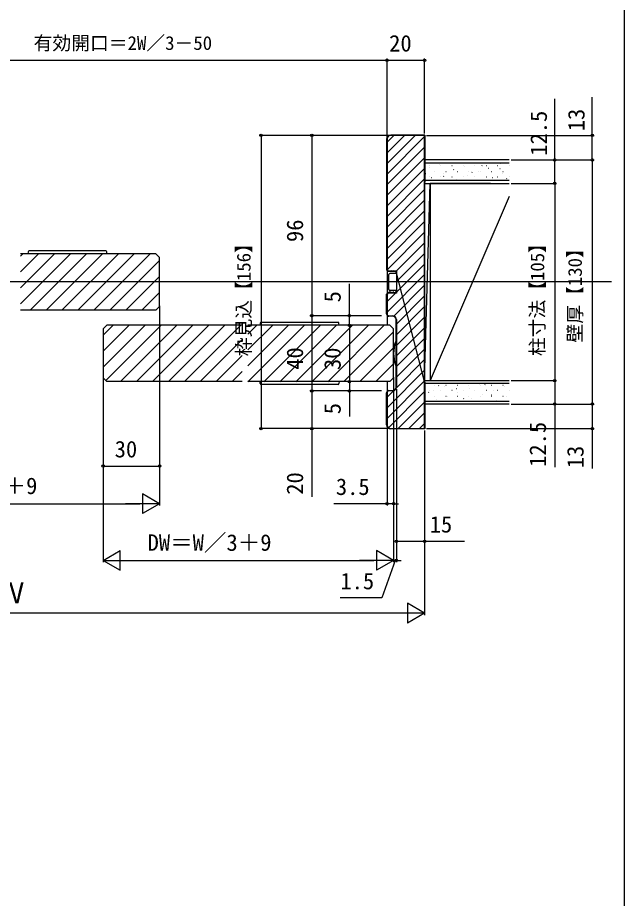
# Model space of a CAD drawing. Units: millimetres, scale not verified. Extents: x -525 to 525, y -783 to 779.
# Drawn here: x 202.2 to 525, y 3.7 to 472.5 of the extents above; entities that cross this region are included whole.
import ezdxf
from ezdxf.enums import TextEntityAlignment as Align

# ---------------------------------------------------------------- set-up
doc = ezdxf.new("R2010")
doc.units = ezdxf.units.MM
doc.header["$LTSCALE"] = 4
for name, color, linetype in [('0-4_YKK_12', 2, 'Continuous'), ('0-5_YKK_13', 4, 'Continuous'), ('0-7_YKK_D', 6, 'Continuous'), ('0-8_YKK_ZWAK', 7, 'Continuous'), ('0-9_YSS_K', 3, 'Continuous'), ('0-A_YSS_KE', 3, 'Continuous')]:
    doc.layers.add(name, color=color, linetype=linetype)
doc.styles.add('ＭＳ ゴシック', font='')
doc.styles.get('ＭＳ ゴシック').set_extended_font_data('MS Gothic')

msp = doc.modelspace()

# ---------------------------------------------------------------- linework, layer by layer
at = {"layer": '0-4_YKK_12'}
for p, q in [((275.742, 346.759), (203.743, 346.759)), ((203.743, 345.575), (204.927, 346.759)), ((203.743, 337.09), (213.412, 346.759)), ((203.743, 328.605), (221.897, 346.759)), ((203.743, 320.12), (230.382, 346.759)), ((208.868, 316.759), (238.868, 346.759)), ((217.353, 316.759), (247.353, 346.759)), ((225.838, 316.759), (255.838, 346.759)), ((234.324, 316.759), (264.324, 346.759)), ((242.809, 316.759), (272.809, 346.759)), ((251.294, 316.759), (277.742, 343.207)), ((275.742, 346.759), (277.742, 344.759)), ((277.742, 318.759), (277.742, 344.759)), ((259.779, 316.759), (277.742, 334.722)), ((518.155, 331.759), (-78.275, 331.759)), ((268.265, 316.759), (277.742, 326.236)), ((275.742, 316.759), (277.742, 318.759)), ((275.742, 316.759), (203.743, 316.759)), ((398.743, 315.759), (398.743, 308.759)), ((247.743, 306.759), (249.743, 308.759)), ((247.743, 303.443), (253.059, 308.759)), ((247.743, 294.958), (261.544, 308.759)), ((247.743, 286.472), (270.03, 308.759)), ((247.743, 306.759), (247.743, 280.759)), ((249.129, 279.373), (278.515, 308.759)), ((321.743, 308.759), (249.743, 308.759)), ((257, 278.759), (287, 308.759)), ((265.486, 278.759), (295.486, 308.759)), ((273.971, 278.759), (303.971, 308.759)), ((282.456, 278.759), (312.456, 308.759)), ((290.941, 278.759), (320.941, 308.759)), ((399.243, 308.759), (324.743, 308.759)), ((398.943, 308.759), (324.743, 308.759)), ((325.243, 308.759), (324.743, 308.759)), ((324.743, 304.075), (329.427, 308.759)), ((324.743, 295.59), (337.912, 308.759)), ((324.743, 287.105), (346.397, 308.759)), ((324.743, 278.62), (354.882, 308.759)), ((400.242, 308.759), (328.243, 308.759)), ((333.24, 278.631), (363.368, 308.759)), ((341.741, 278.647), (371.853, 308.759)), ((350.243, 278.664), (380.338, 308.759)), ((358.744, 278.68), (388.824, 308.759)), ((367.246, 278.696), (397.309, 308.759)), ((375.747, 278.712), (402.242, 305.207)), ((400.242, 308.759), (402.242, 306.759)), ((402.242, 280.759), (402.242, 306.759)), ((299.427, 278.759), (321.743, 301.075)), ((384.249, 278.729), (402.242, 296.722)), ((307.912, 278.759), (321.743, 292.59)), ((392.75, 278.745), (402.242, 288.236)), ((316.397, 278.759), (321.743, 284.105)), ((249.743, 278.759), (247.743, 280.759)), ((321.743, 278.759), (249.743, 278.759)), ((399.243, 278.759), (324.743, 278.759)), ((398.943, 278.759), (324.743, 278.759)), ((325.243, 278.759), (324.743, 278.759)), ((400.242, 278.759), (328.243, 278.759)), ((398.743, 278.759), (398.743, 271.759)), ((400.242, 278.759), (402.242, 280.759))]:
    msp.add_line(p, q, dxfattribs=at)
at = {"layer": '0-5_YKK_13'}
for p, q in [((207.806, 347.79), (207.743, 346.759)), ((249.181, 348.259), (208.305, 348.259)), ((249.743, 346.759), (249.68, 347.79)), ((249.743, 346.759), (207.743, 346.759)), ((398.743, 337.509), (398.743, 326.009)), ((399.743, 337.509), (398.743, 337.509)), ((399.743, 337.259), (399.743, 337.509)), ((401.943, 337.259), (400.943, 337.759)), ((400.943, 337.259), (400.943, 337.759)), ((403.443, 337.259), (402.443, 337.759)), ((402.443, 337.259), (402.443, 337.759)), ((400.943, 337.259), (399.743, 337.259)), ((399.743, 327.759), (399.743, 335.759)), ((403.443, 336.259), (400.243, 336.259)), ((402.443, 337.259), (401.943, 337.259)), ((403.443, 337.259), (403.443, 336.259)), ((399.743, 326.009), (398.743, 326.009)), ((399.743, 326.009), (399.743, 326.259)), ((400.943, 326.259), (399.743, 326.259)), ((403.443, 327.259), (400.243, 327.259)), ((400.943, 325.759), (400.943, 326.259)), ((401.943, 326.259), (400.943, 325.759)), ((402.443, 326.259), (401.943, 326.259)), ((402.443, 325.759), (402.443, 326.259)), ((403.443, 326.259), (402.443, 325.759)), ((403.443, 327.259), (403.443, 326.259)), ((331.306, 309.79), (331.243, 308.759)), ((372.681, 310.259), (331.805, 310.259)), ((373.243, 308.759), (373.18, 309.79)), ((373.243, 308.759), (331.243, 308.759)), ((403.743, 300.159), (403.463, 300.159)), ((403.743, 300.159), (403.743, 287.359)), ((403.463, 287.359), (403.743, 287.359)), ((331.306, 277.729), (331.243, 278.759)), ((373.243, 278.759), (331.243, 278.759)), ((372.681, 277.259), (331.805, 277.259)), ((373.243, 278.759), (373.18, 277.729))]:
    msp.add_line(p, q, dxfattribs=at)
for centre, radius, start, end in [((208.305, 347.759), 0.5, 90, 176.5), ((249.181, 347.759), 0.5, 3.5, 90), ((400.243, 335.759), 0.5, 90, 180), ((400.243, 327.759), 0.5, 180, 270), ((331.805, 309.759), 0.5, 90, 176.5), ((372.681, 309.759), 0.5, 3.5, 90), ((403.463, 299.859), 0.3, 90, 162.8442), ((423.223, 293.759), 20.98, 162.8442, 197.1558), ((403.463, 287.659), 0.3, 197.1558, 270), ((331.805, 277.759), 0.5, 183.5, 270), ((372.681, 277.759), 0.5, 270, 356.5)]:
    msp.add_arc(centre, radius, start, end, dxfattribs=at)
at = {"layer": '0-7_YKK_D'}
for p, q in [((398.743, 410.759), (398.743, 450.759)), ((398.743, 408.759), (398.743, 450.759)), ((418.743, 410.759), (418.743, 450.759)), ((158.743, 449.759), (398.743, 449.759)), ((398.743, 449.759), (418.743, 449.759)), ((399.743, 409.759), (330.743, 409.759)), ((331.743, 409.759), (331.743, 253.759)), ((399.743, 409.759), (357.743, 409.759)), ((358.743, 409.759), (358.743, 313.759)), ((419.743, 409.759), (508.943, 409.759)), ((464.743, 396.759), (488.943, 396.759)), ((464.743, 396.759), (508.943, 396.759)), ((464.743, 396.759), (508.943, 396.759)), ((507.943, 396.759), (507.943, 266.759)), ((464.743, 384.259), (488.943, 384.259)), ((485.306, 384.259), (488.943, 384.259)), ((487.943, 384.259), (487.943, 279.259)), ((277.743, 319.059), (277.743, 212.759)), ((277.743, 319.059), (277.743, 232.759)), ((395.743, 313.759), (357.743, 313.759)), ((395.743, 313.759), (357.743, 313.759)), ((358.743, 313.759), (358.743, 273.759)), ((395.743, 313.759), (377.743, 313.759)), ((395.743, 308.759), (377.743, 308.759)), ((395.743, 308.759), (377.743, 308.759)), ((378.743, 308.759), (378.743, 278.759)), ((247.743, 281.059), (247.743, 232.759)), ((247.782, 280.553), (247.782, 182.573)), ((395.743, 278.759), (377.743, 278.759)), ((395.743, 278.759), (377.743, 278.759)), ((402.243, 281.059), (402.243, 212.759)), ((402.243, 281.059), (402.243, 182.573)), ((402.243, 281.059), (402.243, 182.573)), ((464.743, 279.259), (488.943, 279.259)), ((485.113, 279.259), (488.943, 279.259)), ((395.743, 273.759), (357.743, 273.759)), ((395.743, 273.759), (357.743, 273.759)), ((395.743, 273.759), (377.743, 273.759)), ((403.743, 274.759), (403.743, 192.759)), ((403.743, 274.759), (403.743, 182.573)), ((464.743, 266.759), (488.943, 266.759)), ((464.743, 266.759), (508.943, 266.759)), ((464.743, 266.759), (508.943, 266.759)), ((399.743, 253.759), (330.743, 253.759)), ((399.743, 253.759), (357.743, 253.759)), ((398.743, 254.759), (398.743, 212.759)), ((419.743, 253.759), (508.943, 253.759)), ((418.743, 252.759), (418.743, 192.759)), ((418.743, 251.759), (418.743, 154.516)), ((247.743, 233.759), (277.743, 233.759)), ((277.743, 213.759), (268.649, 219.009)), ((268.649, 219.009), (268.649, 208.509)), ((135.743, 213.759), (267.243, 213.759)), ((277.743, 213.759), (259.556, 213.759)), ((277.743, 213.759), (268.649, 208.509)), ((398.743, 213.759), (370.415, 213.759)), ((402.243, 213.759), (398.743, 213.759)), ((402.243, 213.759), (404.793, 213.759)), ((247.782, 183.573), (256.875, 188.823)), ((256.875, 178.323), (256.875, 188.823)), ((402.243, 183.573), (393.149, 188.823)), ((393.149, 188.823), (393.149, 178.323)), ((247.782, 183.573), (256.875, 178.323)), ((247.782, 183.573), (265.968, 183.573)), ((258.282, 183.573), (391.743, 183.573)), ((402.243, 183.573), (384.056, 183.573)), ((402.243, 183.573), (393.149, 178.323)), ((402.243, 183.573), (399.693, 183.573)), ((403.743, 183.573), (402.243, 183.573)), ((403.743, 183.573), (402.243, 183.573)), ((403.743, 183.573), (406.293, 183.573)), ((418.743, 155.516), (409.649, 160.766)), ((409.649, 160.766), (409.649, 150.266)), ((408.243, 155.516), (-5.257, 155.516)), ((418.743, 155.516), (400.556, 155.516)), ((418.743, 155.516), (409.649, 150.266))]:
    msp.add_line(p, q, dxfattribs=at)
for points in [[(487.943, 384.259), (487.943, 396.759), (487.943, 429.309)], [(507.943, 396.759), (507.943, 409.759), (507.943, 430.037)], [(378.743, 308.759), (378.743, 313.759), (378.743, 330.746)], [(378.743, 278.759), (378.743, 273.759), (378.743, 260.255)], [(487.943, 279.259), (487.943, 266.759), (487.943, 233.209)], [(358.743, 273.759), (358.743, 253.759), (358.743, 217.414)], [(507.943, 266.759), (507.943, 253.759), (507.943, 232.482)], [(403.743, 193.759), (418.743, 193.759), (440.02, 193.759)], [(402.993, 183.573), (396.068, 163.573), (373.796, 163.573)]]:
    msp.add_lwpolyline(points, dxfattribs=at)
for centre in [(398.743, 449.759), (398.743, 449.759), (418.743, 449.759), (331.743, 409.759), (358.743, 409.759), (507.943, 409.759), (487.943, 396.759), (507.943, 396.759), (507.943, 396.759), (487.943, 384.259), (487.943, 384.259), (358.743, 313.759), (358.743, 313.759), (378.743, 313.759), (378.743, 308.759), (378.743, 308.759), (378.743, 278.759), (378.743, 278.759), (487.943, 279.259), (487.943, 279.259), (358.743, 273.759), (358.743, 273.759), (378.743, 273.759), (487.943, 266.759), (507.943, 266.759), (507.943, 266.759), (331.743, 253.759), (358.743, 253.759), (507.943, 253.759), (247.743, 233.759), (277.743, 233.759), (398.743, 213.759), (402.243, 213.759), (403.743, 193.759), (418.743, 193.759), (403.743, 183.573)]:
    msp.add_circle(centre, 0.637, dxfattribs=at)
at = {"layer": '0-8_YKK_ZWAK'}
msp.add_lwpolyline([(-525, -783.3), (525, -783.3), (525, 746.7)], dxfattribs=at)
at = {"layer": '0-9_YSS_K'}
for p, q in [((398.743, 406.181), (402.321, 409.759)), ((398.743, 400.524), (407.978, 409.759)), ((398.743, 394.867), (413.635, 409.759)), ((398.743, 389.21), (418.743, 409.21)), ((398.743, 383.553), (418.743, 403.553)), ((398.743, 377.896), (418.743, 397.896)), ((418.743, 395.259), (463.743, 395.259)), ((421.097, 393.769), (421.197, 393.769)), ((426.765, 394.533), (426.784, 394.539)), ((427.177, 393.769), (427.277, 393.769)), ((433.257, 393.769), (433.357, 393.769)), ((439.337, 393.769), (439.437, 393.769)), ((445.417, 393.769), (445.517, 393.769)), ((451.497, 393.769), (451.597, 393.769)), ((457.577, 393.769), (457.677, 393.769)), ((459.042, 394.599), (459.061, 394.606)), ((463.657, 393.769), (463.743, 393.769)), ((398.743, 372.239), (418.743, 392.239)), ((419.192, 389.414), (419.359, 389.524)), ((421.279, 392.59), (421.298, 392.597)), ((423.947, 390.539), (424.047, 390.539)), ((428.717, 389.542), (428.736, 389.549)), ((430.027, 390.539), (430.127, 390.539)), ((434.176, 391.496), (434.343, 391.606)), ((434.297, 391.518), (434.316, 391.525)), ((436.107, 390.539), (436.207, 390.539)), ((439.784, 393.461), (439.803, 393.468)), ((442.187, 390.539), (442.287, 390.539)), ((443.782, 390.018), (443.948, 390.128)), ((447.316, 390.446), (447.335, 390.453)), ((448.267, 390.539), (448.367, 390.539)), ((449.16, 393.578), (449.327, 393.688)), ((452.802, 392.389), (452.821, 392.396)), ((454.347, 390.539), (454.447, 390.539)), ((458.766, 392.1), (458.932, 392.21)), ((460.334, 389.374), (460.353, 389.381)), ((460.427, 390.539), (460.527, 390.539)), ((398.743, 366.583), (418.743, 386.583)), ((463.743, 385.759), (418.743, 385.759)), ((421.097, 387.789), (421.197, 387.789)), ((422.477, 387.332), (422.496, 387.339)), ((427.177, 387.789), (427.277, 387.789)), ((428.798, 387.936), (428.965, 388.046)), ((433.257, 387.789), (433.357, 387.789)), ((435.495, 386.26), (435.514, 386.267)), ((439.337, 387.789), (439.437, 387.789)), ((441.736, 388.47), (441.754, 388.477)), ((445.417, 387.789), (445.517, 387.789)), ((451.497, 387.789), (451.597, 387.789)), ((454.754, 387.398), (454.773, 387.405)), ((457.577, 387.789), (457.677, 387.789)), ((462.375, 386.653), (462.542, 386.764)), ((463.657, 387.789), (463.743, 387.789)), ((398.743, 360.926), (418.743, 380.926)), ((418.743, 384.259), (463.743, 384.259)), ((418.743, 384.259), (418.743, 279.259)), ((418.743, 279.259), (421.743, 384.259)), ((453.743, 384.259), (421.743, 384.259)), ((421.743, 384.259), (421.743, 279.259)), ((398.743, 355.269), (418.743, 375.269)), ((463.743, 377.259), (421.743, 279.259)), ((398.743, 349.612), (418.743, 369.612)), ((398.743, 343.955), (418.743, 363.955)), ((398.743, 338.298), (418.743, 358.298)), ((403.743, 337.641), (418.743, 352.641)), ((403.743, 331.985), (418.743, 346.985)), ((403.743, 326.328), (418.743, 341.328)), ((398.743, 315.671), (418.743, 335.671)), ((402.383, 313.654), (418.743, 330.014)), ((398.743, 321.328), (403.174, 325.759)), ((403.743, 309.357), (418.743, 324.357)), ((403.743, 303.7), (418.743, 318.7)), ((403.743, 298.043), (418.743, 313.043)), ((403.743, 292.387), (418.743, 307.387)), ((403.743, 286.73), (418.743, 301.73)), ((403.743, 281.073), (418.743, 296.073)), ((403.706, 275.38), (418.743, 290.416)), ((398.743, 264.759), (418.743, 284.759)), ((398.743, 259.102), (418.743, 279.102)), ((418.743, 279.259), (463.743, 279.259)), ((463.743, 277.759), (418.743, 277.759)), ((423.743, 279.259), (453.743, 279.259)), ((423.947, 276.919), (424.047, 276.919)), ((426.165, 276.495), (426.332, 276.605)), ((430.027, 276.919), (430.127, 276.919)), ((436.107, 276.919), (436.207, 276.919)), ((442.187, 276.919), (442.287, 276.919)), ((448.083, 277.08), (448.101, 277.086)), ((448.267, 276.919), (448.367, 276.919)), ((450.754, 277.099), (450.921, 277.209)), ((454.347, 276.919), (454.447, 276.919)), ((460.427, 276.919), (460.527, 276.919)), ((398.743, 270.416), (402.122, 273.796)), ((399.494, 254.197), (418.743, 273.446)), ((420.786, 272.935), (420.953, 273.045)), ((421.097, 274.169), (421.197, 274.169)), ((423.243, 273.965), (423.262, 273.972)), ((427.177, 274.169), (427.277, 274.169)), ((429.484, 276.175), (429.502, 276.182)), ((433.257, 274.169), (433.357, 274.169)), ((435.77, 275.017), (435.937, 275.127)), ((436.262, 272.894), (436.281, 272.9)), ((439.337, 274.169), (439.437, 274.169)), ((442.502, 275.103), (442.521, 275.11)), ((445.417, 274.169), (445.517, 274.169)), ((451.497, 274.169), (451.597, 274.169)), ((455.521, 274.032), (455.539, 274.038)), ((457.577, 274.169), (457.677, 274.169)), ((461.101, 276.008), (461.12, 276.014)), ((463.657, 274.169), (463.743, 274.169)), ((404.713, 253.759), (418.743, 267.789)), ((418.743, 268.259), (463.743, 268.259)), ((423.947, 270.939), (424.047, 270.939)), ((425.195, 268.975), (425.214, 268.981)), ((430.027, 270.939), (430.127, 270.939)), ((430.776, 270.951), (430.794, 270.958)), ((436.107, 270.939), (436.207, 270.939)), ((439.38, 269.57), (439.547, 269.681)), ((442.187, 270.939), (442.287, 270.939)), ((443.794, 269.879), (443.813, 269.886)), ((448.267, 270.939), (448.367, 270.939)), ((449.28, 271.822), (449.299, 271.829)), ((454.347, 270.939), (454.447, 270.939)), ((454.364, 271.652), (454.531, 271.763)), ((456.813, 268.807), (456.831, 268.814)), ((460.427, 270.939), (460.527, 270.939)), ((462.299, 270.75), (462.318, 270.757)), ((410.37, 253.759), (418.743, 262.132)), ((416.027, 253.759), (418.743, 256.475))]:
    msp.add_line(p, q, dxfattribs=at)
for points in [[(463.743, 396.759), (418.743, 396.759), (418.743, 384.259)], [(463.743, 266.759), (418.743, 266.759), (418.743, 279.259)]]:
    msp.add_lwpolyline(points, dxfattribs=at)
at = {"layer": '0-A_YSS_KE'}
for p, q in [((418.943, 409.959), (400.743, 409.959)), ((418.943, 409.959), (418.943, 384.959)), ((418.943, 384.959), (418.743, 384.959)), ((403.543, 336.559), (403.743, 336.559)), ((418.743, 278.759), (403.743, 336.559)), ((403.543, 326.959), (403.743, 326.959)), ((399.743, 313.759), (401.743, 313.759)), ((401.743, 313.559), (399.743, 313.559)), ((403.543, 275.759), (403.543, 311.759)), ((403.743, 311.759), (403.743, 275.759)), ((418.743, 278.559), (418.943, 278.559)), ((398.543, 255.759), (398.543, 272.759)), ((398.743, 272.759), (398.743, 255.759)), ((399.743, 273.959), (401.743, 273.959)), ((401.743, 273.759), (399.743, 273.759))]:
    msp.add_line(p, q, dxfattribs=at)
for points in [[(418.743, 278.759), (418.743, 384.759), (418.743, 409.759), (400.743, 409.759)], [(398.543, 407.759), (398.543, 338.176), (399.16, 337.559), (403.543, 337.559), (403.543, 336.559)], [(398.743, 407.759), (398.743, 338.259), (399.243, 337.759), (403.743, 337.759), (403.743, 336.759), (403.743, 326.759), (403.743, 325.759), (399.243, 325.759), (398.743, 325.259), (398.743, 314.759)], [(398.543, 314.759), (398.543, 325.342), (399.16, 325.959), (403.543, 325.959), (403.543, 326.959)], [(400.743, 253.759), (418.743, 253.759), (418.743, 278.759)], [(418.943, 278.559), (418.943, 253.559), (400.743, 253.559)]]:
    msp.add_lwpolyline(points, dxfattribs=at)
for centre, radius, start, end in [((400.743, 407.759), 2.2, 90.00001, 179.99999), ((400.743, 407.759), 2, 90.00001, 179.99999), ((399.743, 314.759), 1.2, 180.00001, 269.99999), ((399.743, 314.759), 1, 180.00001, 269.99999), ((401.743, 311.759), 2, 0.00001, 89.99999), ((401.743, 311.759), 1.8, 0.00001, 89.99999), ((399.743, 272.759), 1.2, 90.00001, 179.99999), ((399.743, 272.759), 1, 90.00001, 179.99999), ((401.743, 275.759), 2, 270.00001, 359.99999), ((401.743, 275.759), 1.8, 270.00001, 359.99999), ((400.743, 255.759), 2.2, 180.00001, 269.99999), ((400.743, 255.759), 2, 180.00001, 269.99999)]:
    msp.add_arc(centre, radius, start, end, dxfattribs=at)

# ---------------------------------------------------------------- texts
at = {"layer": '0-7_YKK_D', "style": 'ＭＳ ゴシック'}
for s, height, p in [('有効開口＝2W／3－50', 7.331, (210.748, 453.066)), ('20', 8.798, (399.879, 451.759)), ('30', 8.798, (253.879, 235.759)), ('DW＝W／3＋9', 8.798, (146.834, 216.237)), ('3.5', 8.798, (371.529, 215.759)), ('15', 8.798, (421.452, 195.759)), ('DW＝W／3＋9', 8.798, (271.387, 186.05)), ('1.5', 8.798, (373.955, 165.573)), ('Ｗ', 11, (190.839, 157.516))]:
    msp.add_text(s, height=height, dxfattribs=at).set_placement(p, align=Align.BOTTOM_LEFT)
for s, height, p in [('12.5', 8.798, (486.443, 398.968)), ('13', 8.798, (506.443, 411.968)), ('96', 8.798, (356.743, 353.032)), ('枠見込【156】', 7.331, (328.379, 292.242)), ('柱寸法【105】', 7.331, (484.579, 292.299)), ('壁厚【130】', 7.331, (504.579, 299.543)), ('5', 8.798, (376.743, 320.905)), ('40', 8.798, (356.743, 285.032)), ('30', 8.798, (376.743, 284.896)), ('5', 8.798, (376.743, 261.368)), ('12.5', 8.798, (485.943, 233.368)), ('13', 8.798, (505.943, 232.641)), ('20', 8.798, (356.743, 218.527))]:
    msp.add_text(s, height=height, rotation=90, dxfattribs=at).set_placement(p, align=Align.BOTTOM_LEFT)

doc.saveas('drawing.dxf')
